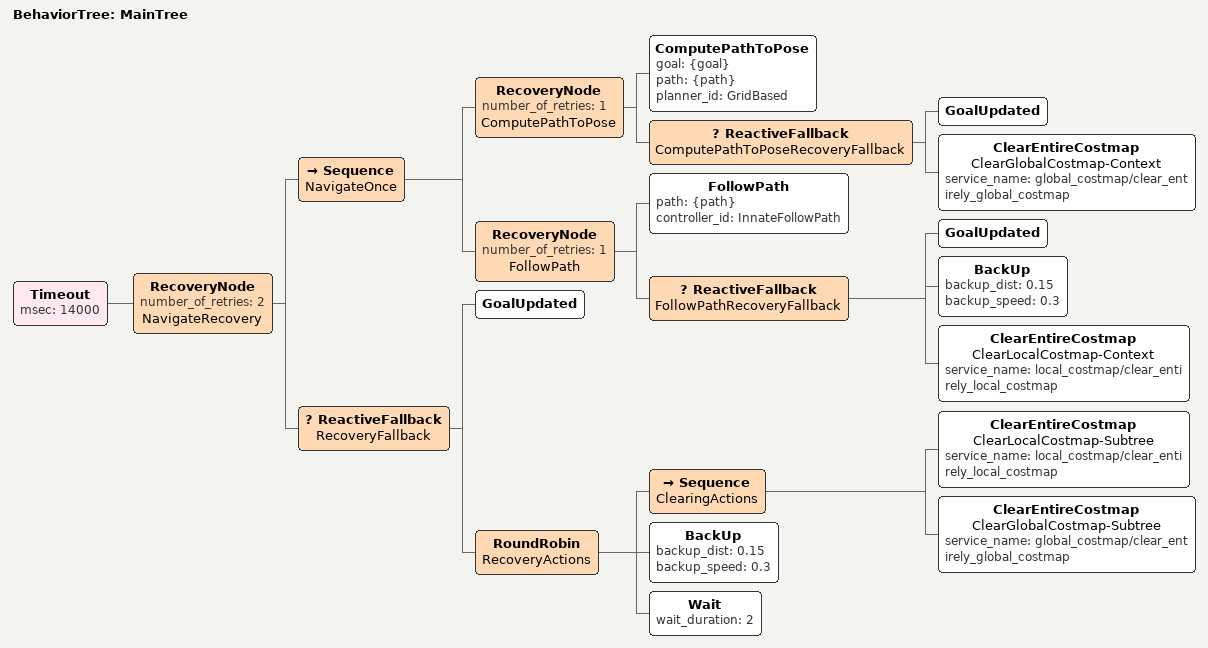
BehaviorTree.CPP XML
<root main_tree_to_execute="MainTree">
    <BehaviorTree ID="MainTree">
        <Timeout msec="14000">
            <RecoveryNode number_of_retries="2" name="NavigateRecovery">
                <Sequence name="NavigateOnce">
                    <RecoveryNode number_of_retries="1" name="ComputePathToPose">
                        <ComputePathToPose goal="{goal}" path="{path}" planner_id="GridBased"/>
                        <ReactiveFallback name="ComputePathToPoseRecoveryFallback">
                            <GoalUpdated/>
                            <ClearEntireCostmap name="ClearGlobalCostmap-Context" service_name="global_costmap/clear_entirely_global_costmap"/>
                        </ReactiveFallback>
                    </RecoveryNode>
                    <RecoveryNode number_of_retries="1" name="FollowPath">
                        <FollowPath path="{path}" controller_id="InnateFollowPath"/>
                        <ReactiveFallback name="FollowPathRecoveryFallback">
                            <GoalUpdated/>
                            <BackUp backup_dist="0.15" backup_speed="0.3"/>
                            <ClearEntireCostmap name="ClearLocalCostmap-Context" service_name="local_costmap/clear_entirely_local_costmap"/>
                        </ReactiveFallback>
                    </RecoveryNode>
                </Sequence>
                <ReactiveFallback name="RecoveryFallback">
                    <GoalUpdated/>
                    <RoundRobin name="RecoveryActions">
                        <Sequence name="ClearingActions">
                            <ClearEntireCostmap name="ClearLocalCostmap-Subtree" service_name="local_costmap/clear_entirely_local_costmap"/>
                            <ClearEntireCostmap name="ClearGlobalCostmap-Subtree" service_name="global_costmap/clear_entirely_global_costmap"/>
                        </Sequence>
                        <BackUp backup_dist="0.15" backup_speed="0.3"/>
                        <Wait wait_duration="2"/>
                    </RoundRobin>
                </ReactiveFallback>
            </RecoveryNode>
        </Timeout>
    </BehaviorTree>
</root>
